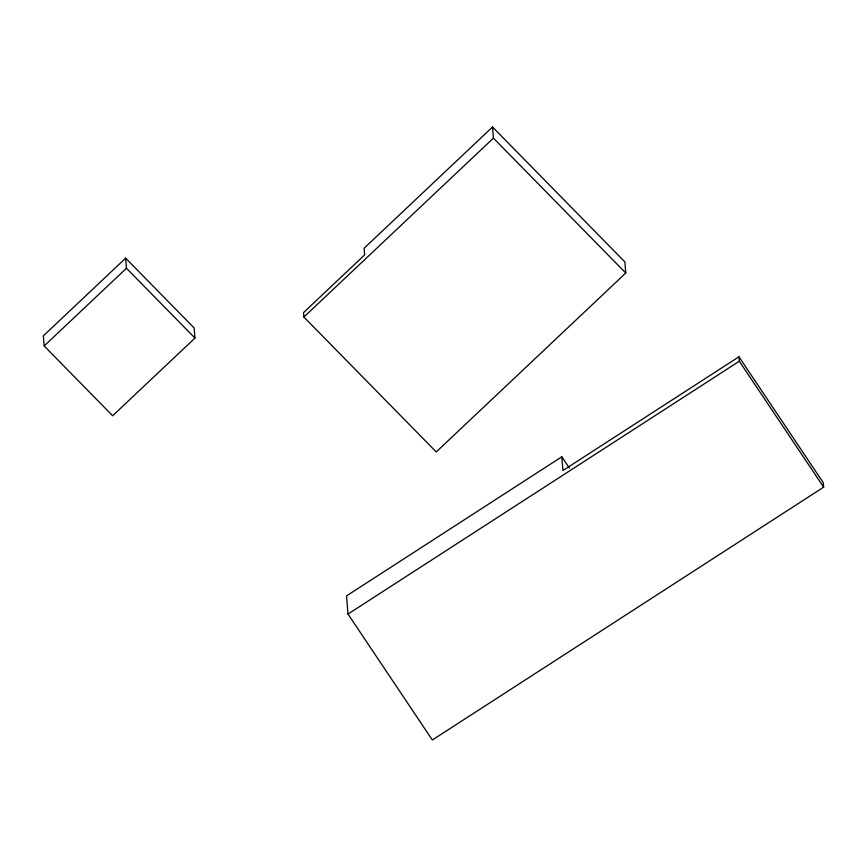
<?xml version="1.0" encoding="UTF-8"?>
<svg xmlns="http://www.w3.org/2000/svg" width="867" height="867" viewBox="0 0 867 867"><rect width="100%" height="100%" fill="white"/><g stroke="black" fill="none" stroke-linecap="round" stroke-linejoin="round"><path stroke-width="1.3" d="M125.65 258.16L43.35 335.854L44.163 345.944L112.656 415.77L194.956 338.076L194.143 327.975L125.65 258.16L126.463 268.25L194.956 338.076M44.163 345.944L126.463 268.25M492.532 127.005L364.118 248.233L364.649 254.898L303.537 312.597L303.894 317.04L436.242 451.945L625.768 273.029L624.879 261.921L492.532 127.005L493.421 138.113L625.768 273.029M303.894 317.04L493.421 138.113M561.827 456.79L346.54 595.889L348.003 614.064L432.351 739.995L823.65 487.156L823.292 482.713L738.944 356.792L562.932 470.521L561.827 456.79L569.359 468.039M348.003 614.064L739.302 361.236L738.944 356.792M739.302 361.236L823.65 487.156"/></g></svg>
